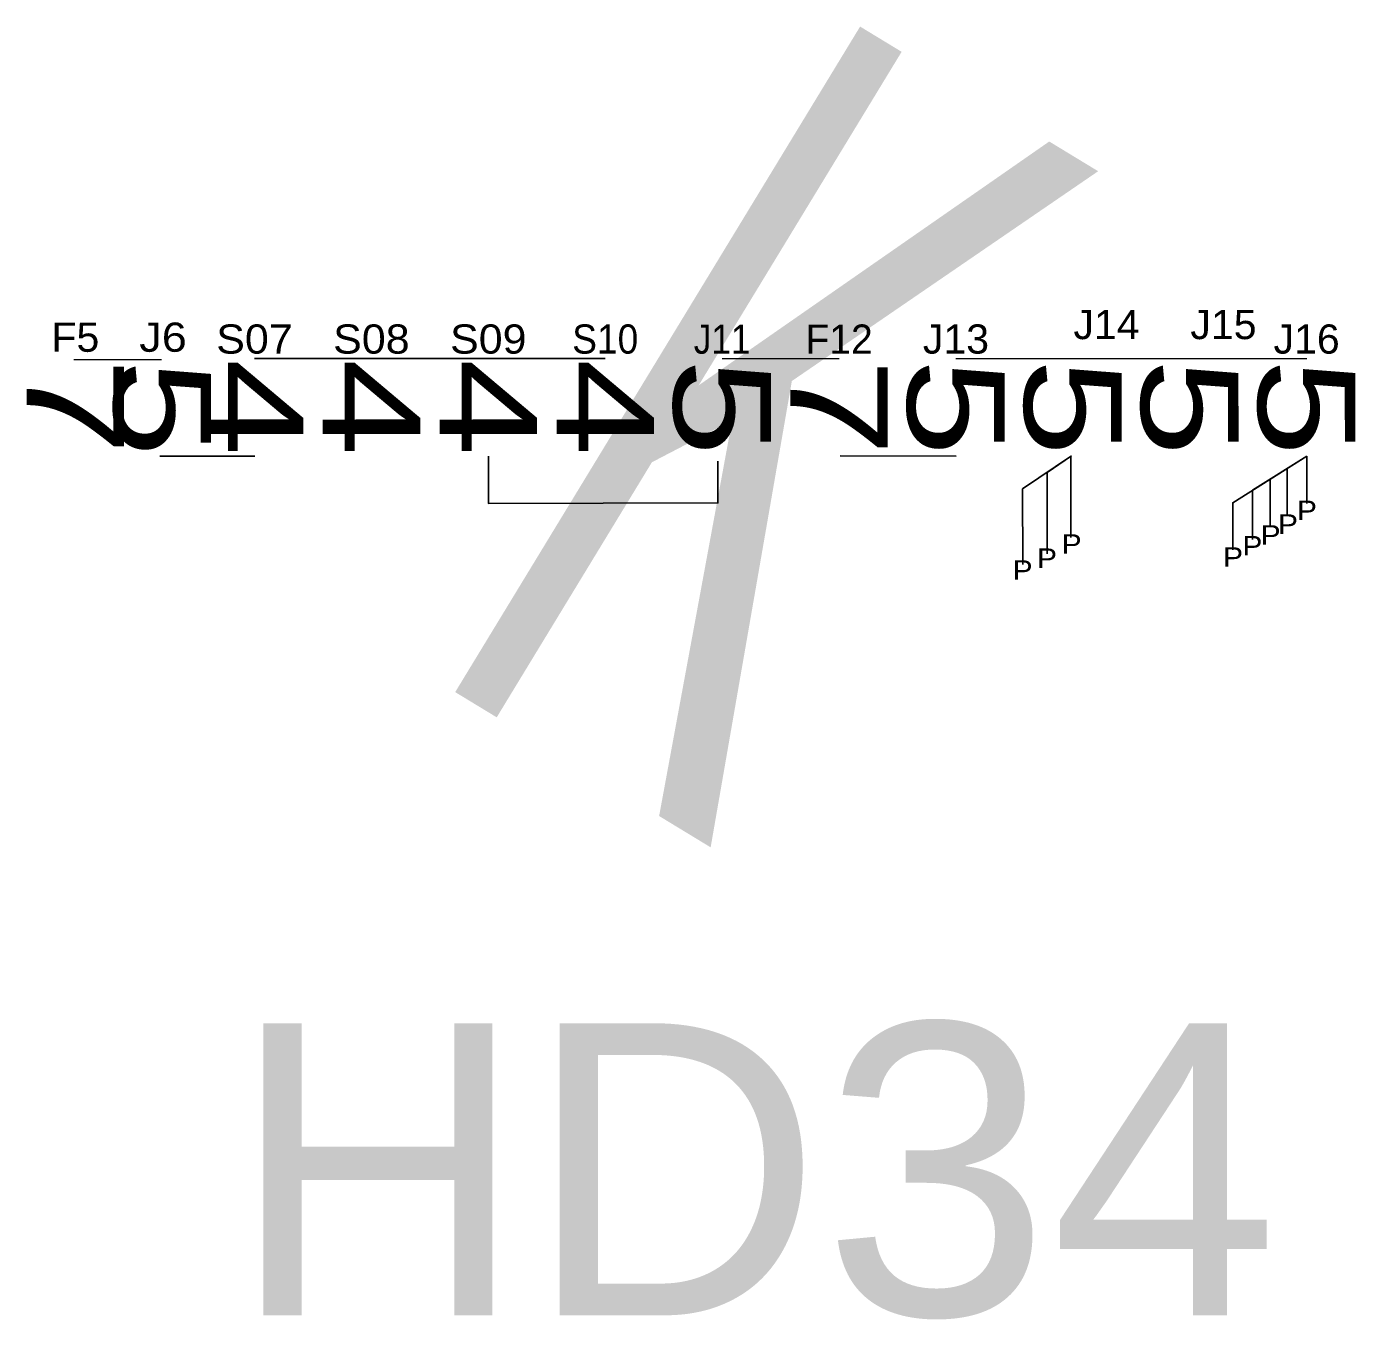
# Model space of a CAD drawing. Extents: x 304325.4 to 304339, y 2763338.2 to 2763351.5.
import ezdxf
from ezdxf.enums import TextEntityAlignment as Align

# ---------------------------------------------------------------- set-up
doc = ezdxf.new("R2010")
doc.units = 0
doc.header["$LTSCALE"] = 0.12
for name, color, linetype in [('18', 7, 'Continuous'), ('24', 7, 'Continuous'), ('34', 7, 'Continuous'), ('48', 7, 'Continuous'), ('8', 7, 'Continuous')]:
    doc.layers.add(name, color=color, linetype=linetype)
doc.layers.add('4', color=7, linetype='Continuous', lineweight=25)
doc.layers.add('51', color=7, linetype='Continuous', lineweight=13)

msp = doc.modelspace()

# ---------------------------------------------------------------- linework, layer by layer
at = {"layer": '4'}
for p, q in [((304326.759, 2763347.051), (304327.733, 2763347.053)), ((304333.742, 2763347.056), (304334.933, 2763347.052)), ((304336.11, 2763347.044), (304336.11, 2763346.216)), ((304338.533, 2763347.052), (304338.532, 2763346.567))]:
    msp.add_line(p, q, dxfattribs=at)
for points in [[(304330.133, 2763347.052), (304330.131, 2763346.566), (304332.487, 2763346.571), (304332.487, 2763346.999)], [(304336.118, 2763347.055), (304335.613, 2763346.715), (304335.617, 2763345.94)], [(304336.118, 2763347.055), (304335.866, 2763346.885), (304335.868, 2763346.049)], [(304338.533, 2763347.052), (304337.772, 2763346.574), (304337.772, 2763346.089)], [(304338.533, 2763347.052), (304337.974, 2763346.702), (304337.974, 2763346.197)], [(304338.533, 2763347.052), (304338.155, 2763346.816), (304338.155, 2763346.332)], [(304338.533, 2763347.052), (304338.33, 2763346.924), (304338.33, 2763346.439)]]:
    msp.add_lwpolyline(points, dxfattribs=at)
at = {"layer": '51'}
for p, q in [((304325.875, 2763348.046), (304326.775, 2763348.046)), ((304332.531, 2763348.055), (304333.731, 2763348.055)), ((304334.931, 2763348.055), (304338.531, 2763348.055))]:
    msp.add_line(p, q, dxfattribs=at)
at = {"layer": '51', "lineweight": 25}
msp.add_line((304327.731, 2763348.055), (304331.331, 2763348.055), dxfattribs=at)

# ---------------------------------------------------------------- texts
at = {"layer": '18', "width": 1.05}
msp.add_text('HD34', height=3, dxfattribs=at).set_placement((304332.8595, 2763338.228), align=Align.CENTER)
at = {"layer": '24', "width": 1.35}
for s, p in [('4', (304327.231, 2763348.055)), ('4', (304328.431, 2763348.055)), ('4', (304329.631, 2763348.055)), ('4', (304330.831, 2763348.055)), ('5', (304332.031, 2763348.055)), ('5', (304334.431, 2763348.055)), ('5', (304335.631, 2763348.055)), ('5', (304336.831, 2763348.055)), ('5', (304338.031, 2763348.055)), ('7', (304325.391, 2763348.064)), ('5', (304326.285, 2763348.046)), ('7', (304333.231, 2763348.055))]:
    msp.add_text(s, height=1, rotation=270.029, dxfattribs=at).set_placement(p)
at = {"layer": '34'}
for s, width, p in [('J14', 1.05, (304336.477, 2763348.254)), ('J15', 1.05, (304337.677, 2763348.254)), ('F5', 1.05, (304325.892, 2763348.124)), ('J6', 1.15, (304326.792, 2763348.124)), ('S07', 1.1, (304327.7305, 2763348.105)), ('S08', 1.1, (304328.9305, 2763348.105)), ('S09', 1.1, (304330.1305, 2763348.105)), ('S10', 0.95, (304331.331, 2763348.105)), ('J11', 0.9, (304332.531, 2763348.104)), ('J13', 1.05, (304334.931, 2763348.105)), ('J16', 1.05, (304338.5305, 2763348.105))]:
    msp.add_text(s, height=0.3, dxfattribs=dict(at, width=width)).set_placement(p, align=Align.CENTER)
msp.add_text('F12', height=0.3, dxfattribs=at).set_placement((304333.731, 2763348.104), align=Align.CENTER)
at = {"layer": '48', "width": 1.15}
for p in [(304338.534, 2763346.395), (304338.161, 2763346.143), (304338.339, 2763346.254), (304336.1185, 2763346.05), (304337.974, 2763346.032), (304335.8655, 2763345.904), (304337.775, 2763345.916), (304335.6155, 2763345.782)]:
    msp.add_text('P', height=0.2, dxfattribs=at).set_placement(p, align=Align.CENTER)
at = {"layer": '8', "width": 0.5}
msp.add_text('K', height=8, rotation=328.699, dxfattribs=at).set_placement((304330.9401, 2763343.9298), align=Align.CENTER)

doc.saveas('drawing.dxf')
